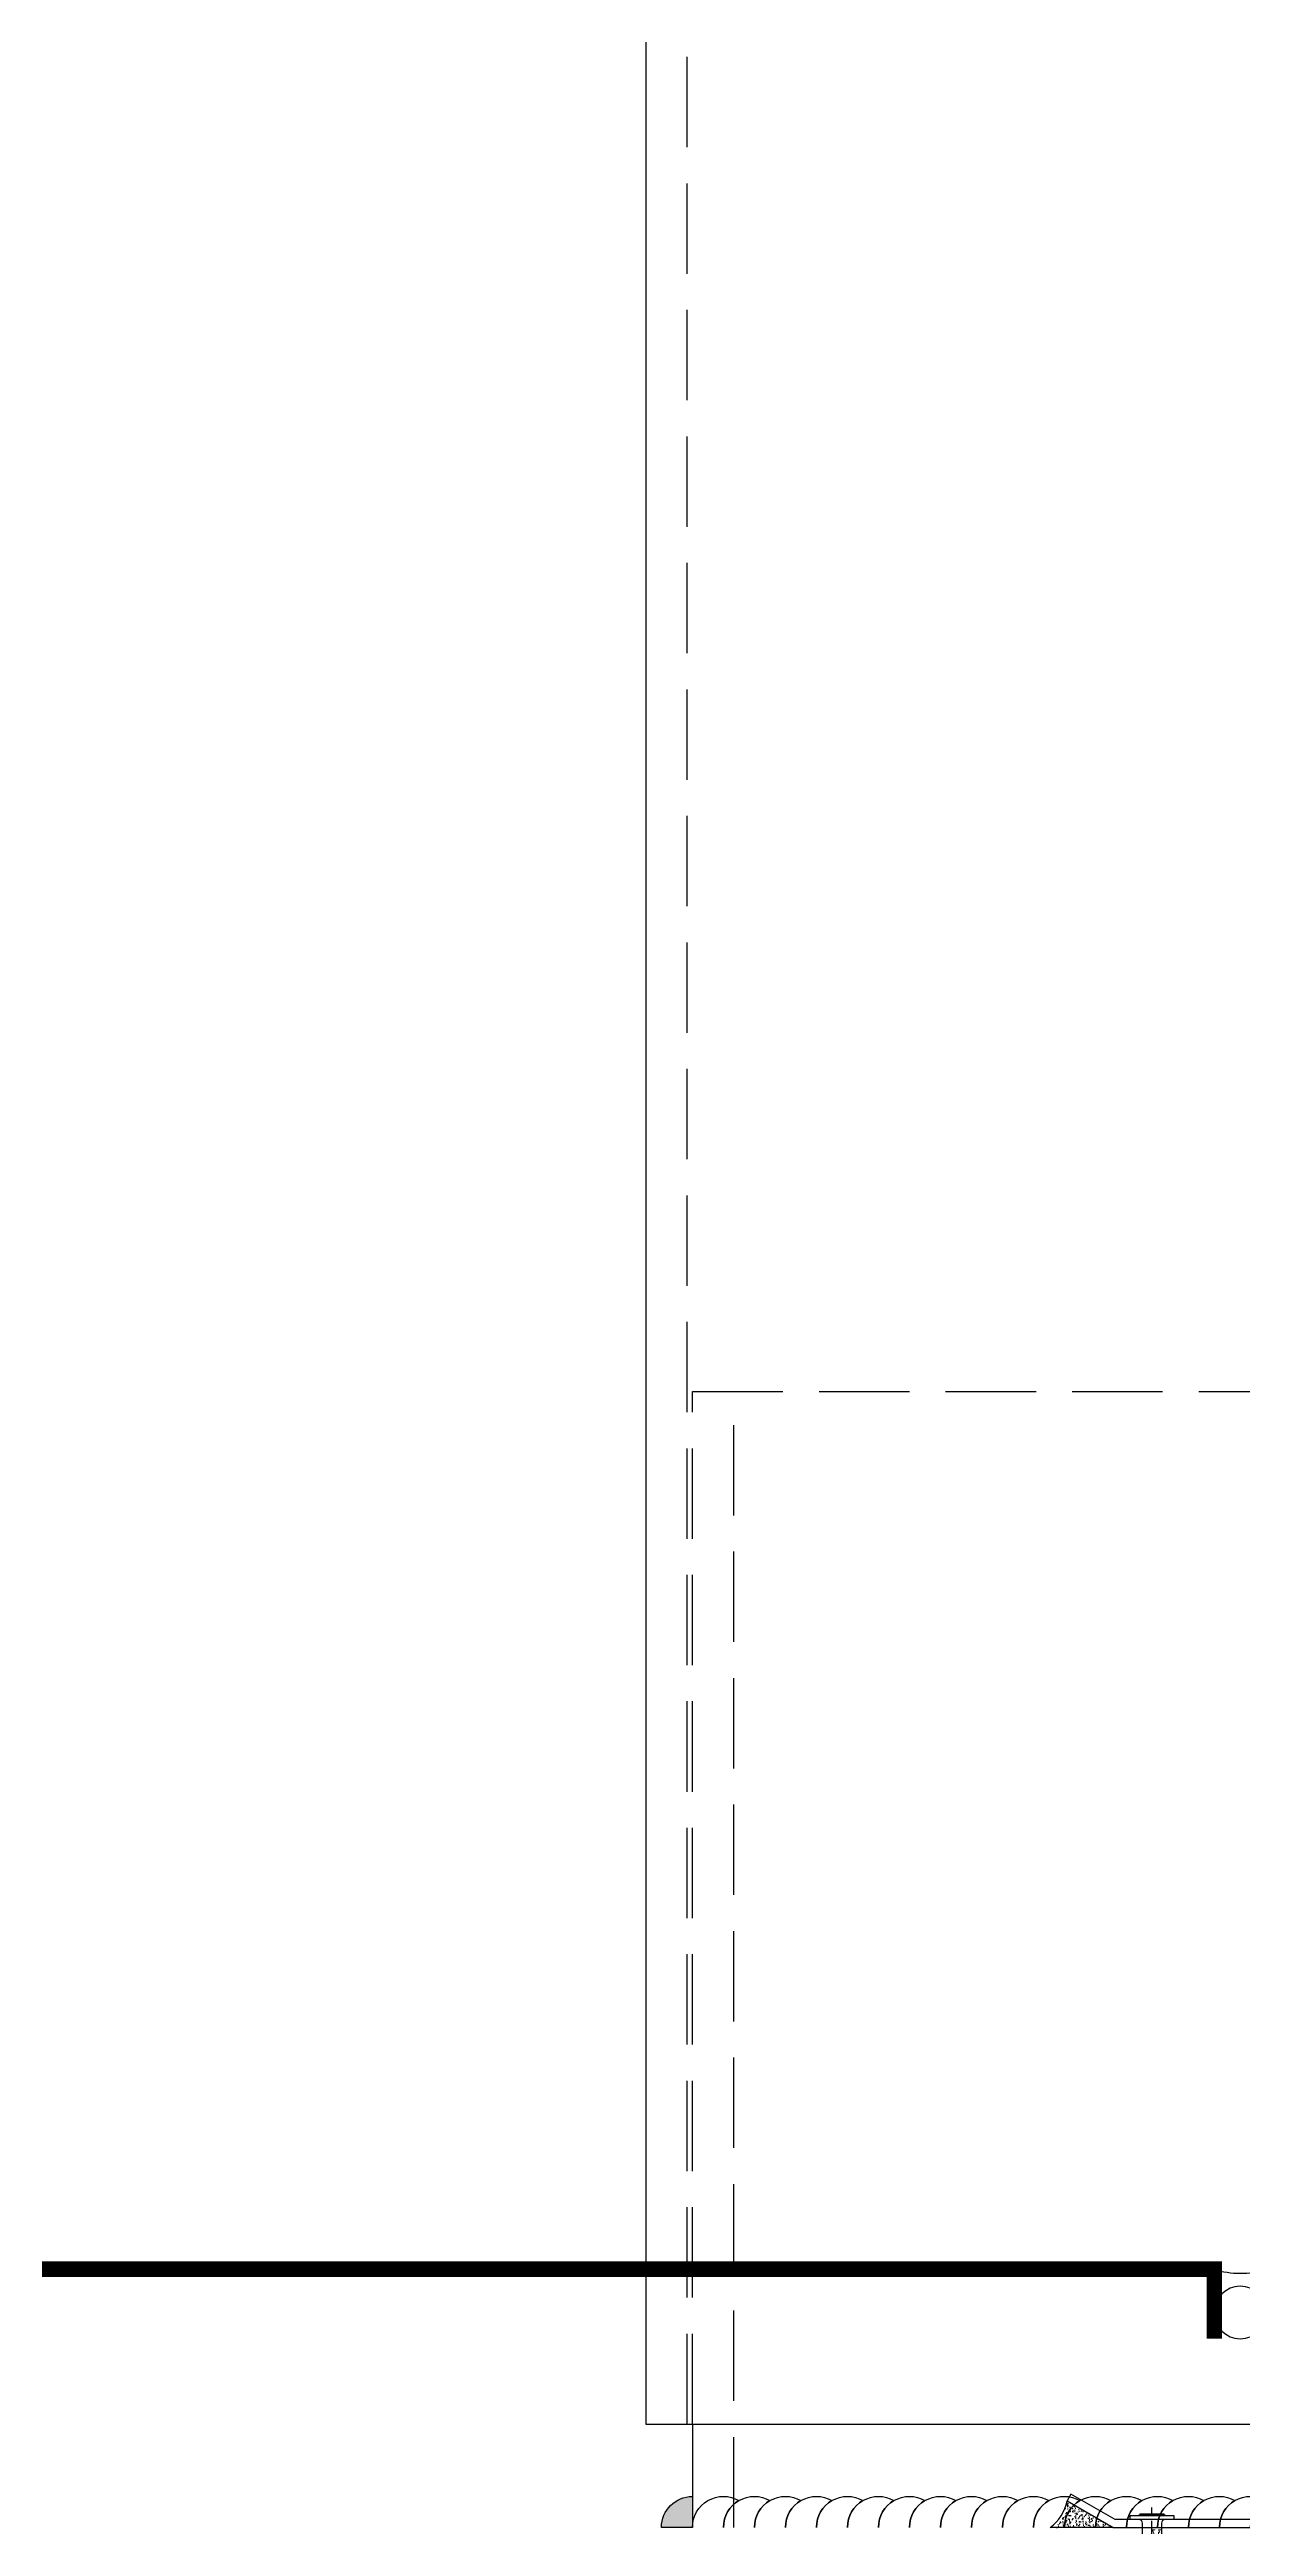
# Model space of a CAD drawing. Extents: x 220580 to 2027826, y -309201 to 71987.
# Drawn here: x 307484.5 to 307715.3, y -165329.2 to -164849.4 of the extents above; entities that cross this region are included whole.
import ezdxf
from ezdxf.enums import TextEntityAlignment as Align

# ---------------------------------------------------------------- set-up
doc = ezdxf.new("R2010")
doc.units = 0
for name, pattern in [('DASH', [0.35, 0.25, -0.1]), ('ZN-CENTER', [2, 1.25, -0.25, 0.25, -0.25]), ('ZN-DASH', [0.35, 0.25, -0.1]), ('ZN-DOT', [0.25, 0, -0.25])]:
    doc.linetypes.add(name, pattern=pattern)
for name, color, linetype in [('!ZN1-填充-8', 8, 'Continuous'), ('!ZN3-玻璃幕墙-4', 4, 'Continuous'), ('!ZN4-辅助材料-1', 1, 'Continuous'), ('!ZN4-配件-11', 11, 'Continuous'), ('!ZN5-钢材投影-40', 40, 'Continuous'), ('!ZN6-层高线-8', 8, 'ZN-DOT'), ('!ZN6-虚线-8', 8, 'ZN-DASH'), ('焊缝', 8, 'Continuous')]:
    doc.layers.add(name, color=color, linetype=linetype)
doc.styles.add('DHTEXT-1', font='ROMANS.shx', dxfattribs={"width": 0.7, "bigfont": 'CHINESE.shx'})

# ---------------------------------------------------------------- blocks, each defined once
blk = doc.blocks.new('20180403.16475379')
at = {"layer": '!ZN1-填充-8', "ltscale": 2}
blk.add_hatch(color=8, dxfattribs=at).paths.add_polyline_path([(1.000034899334423e-08, -6), (1.000034899334423e-08, 0), (6.000000010000349, 0, -0.4142135623730951)])
blk.add_lwpolyline([(1.000034899334423e-08, 0), (1.000034899334423e-08, -6, 0.414213562373095), (6.000000010000349, 0)], format="xyb", dxfattribs=at)
blk = doc.blocks.new('20250825101552')
at = {"layer": '!ZN5-钢材投影-40', "ltscale": 1000}
for p, q in [((9, 0), (9, -20)), ((191.0017149738705, 0), (191.0017149738778, -20))]:
    blk.add_line(p, q, dxfattribs=at)
at = {"layer": '!ZN6-虚线-8', "color": 8, "linetype": 'ZN-DASH', "ltscale": 70}
for p, q in [((9, 0), (8.999999999992724, 199.9999999999854)), ((9.000000000007276, 200), (191.0017149738633, 200)), ((17, -20), (16.99999999998545, 199.9999999999854)), ((183.0017149738633, 199.9999999999854), (183.0017149738633, -20)), ((191.0017149738633, 199.9999999999854), (191.0017149738705, 0))]:
    blk.add_line(p, q, dxfattribs=at)
at = {"layer": '焊缝', "ltscale": 1000, "elevation": -1.078624396247179e-10}
blk.add_lwpolyline([(9, -20, -0.5773502691896255), (18, -14.80384757729189, 0.2679491924311229), (15, -20, -0.5773502691896255), (24, -14.80384757729189, 0.2679491924311229), (21, -20, -0.5773502691896255), (30, -14.80384757729189, 0.2679491924311229), (27, -20, -0.5773502691896255), (36, -14.80384757729189, 0.2679491924311229), (33, -20, -0.5773502691896255), (42, -14.80384757729189, 0.2679491924311229), (39, -20, -0.5773502691896255), (48, -14.80384757729189, 0.2679491924311229), (45, -20, -0.5773502691896255), (54, -14.80384757729189, 0.2679491924311229), (51, -20, -0.5773502691896255), (60, -14.80384757729189, 0.2679491924311229), (57, -20, -0.5773502691896255), (66, -14.80384757729189, 0.2679491924311229), (63, -20, -0.5773502691896255), (72, -14.80384757729189, 0.2679491924311229), (69, -20, -0.5773502691896255), (78, -14.80384757729189, 0.2679491924311229), (75, -20, -0.5773502691896255), (84, -14.80384757729189, 0.2679491924311229), (81, -20, -0.5773502691896255), (90, -14.80384757729189, 0.2679491924311229), (87, -20, -0.5773502691896255), (96, -14.80384757729189, 0.2679491924311229), (93, -20, -0.5773502691896255), (102, -14.80384757729189, 0.2679491924311229), (99, -20, -0.5773502691896255), (108, -14.80384757729189, 0.2679491924311229), (105, -20, -0.5773502691896255), (114, -14.80384757729189, 0.2679491924311229), (111, -20, -0.5773502691896255), (120, -14.80384757729189, 0.2679491924311229), (117, -20, -0.5773502691896255), (126, -14.80384757729189, 0.2679491924311229), (123, -20, -0.5773502691896255), (132, -14.80384757729189, 0.2679491924311229), (129, -20, -0.5773502691896255), (138, -14.80384757729189, 0.2679491924311229), (135, -20, -0.5773502691896255), (144, -14.80384757729189, 0.2679491924311229), (141, -20, -0.5773502691896255), (150, -14.80384757729189, 0.2679491924311229), (147, -20, -0.5773502691896255), (156, -14.80384757729189, 0.2679491924311229), (153, -20, -0.5773502691896255), (162, -14.80384757729189, 0.2679491924311229), (159, -20, -0.5773502691896255), (168, -14.80384757729189, 0.2679491924311229), (165, -20, -0.5773502691896255), (174, -14.80384757729189, 0.2679491924311229), (171, -20, -0.5773502691896255), (180, -14.80384757729189, 0.2679491924311229), (177, -20, -0.9999999999999999), (189, -20, -0.9999999999999999)], format="xyb", dxfattribs=at)
at = {"layer": '!ZN3-玻璃幕墙-4', "xscale": -1, "rotation": 270}
blk.add_blockref('20180403.16475379', (8.999999989995558, -20.00000000999717), dxfattribs=at)
at = {"layer": '!ZN3-玻璃幕墙-4', "rotation": 90}
blk.add_blockref('20180403.16475379', (191.001714983875, -20.00000000999717), dxfattribs=at)
blk = doc.blocks.new('*U1916')
at = {"color": 0, "linetype": 'ZN-CENTER', "ltscale": 6}
blk.add_line((43.75691669705304, 4.925789506012574e-14), (-2.334210881697629, 5.329070518200751e-14), dxfattribs=at)
at = {"linetype": 'ByBlock', "ltscale": 10}
for p, q in [((-1.099999999999767, 2.281819537641123), (-1.099999999999767, -2.281819537642608)), ((-0.9499999999997897, 2.326965969312877), (-0.9499999999997897, -2.326965969314362)), ((-0.7999999999997556, 4.200000000000042), (-0.7999999999997556, -4.20000000000147)), ((-1.335820343228988e-12, 4.200000000000042), (-0.7999999999997556, 4.200000000000042)), ((1.335820343228988e-12, -4.199999999999935), (-1.335820343228988e-12, 4.200000000000042)), ((-0.7999999999997556, -4.20000000000147), (1.335820343228988e-12, -4.199999999999935))]:
    blk.add_line(p, q, dxfattribs=at)
blk.add_lwpolyline([(0, -2.522000000000165, -0.414213562373095), (0.6719999999999402, -1.849999999999969), (35.87027027027045, -1.849999999999973), (42, 4.925789506012574e-14), (35.87027027027045, 1.850000000000072), (0.6719999999999402, 1.850000000000076, -0.414213562373095), (0, 2.521999999999476)], format="xyb", dxfattribs=at)
for centre, start, end in [((-1.117211323007012, 2.610766877386478), 272.9951230191359, 344.3665125859252), ((-1.117211323007012, -2.610766877387963), 15.63348741407401, 87.00487698086415)]:
    blk.add_arc(centre, 0.329397301089755, start, end, dxfattribs=at)
at = {"layer": 'Defpoints', "color": 0, "ltscale": 10, "style": 'DHTEXT-1', "width": 0.7}
blk.add_text('3.7', height=1.125, rotation=90, dxfattribs=at).set_placement((3.092591720855712, -0.9336714974895588), align=Align.CENTER)
blk = doc.blocks.new('*U1765')
at = {"layer": '!ZN1-填充-8'}
h = blk.add_hatch(dxfattribs=at)
h.set_pattern_fill('AR-SAND', color=256, scale=0.5, angle=180, style=0)
h.set_pattern_definition([(217.5, (-3496.63743785773, 21478.81138280567), (0.03149667905480396, -0.9634118845065793), [0, -0.76, 0, -0.85, 0, -0.8125]), (187.5, (-3496.63743785773, 21478.81138280567), (-0.8848883526338638, -1.41107303261487), [0, -0.4099999999999999, 0, -0.6849999999999999, 0, -0.2625]), (147.4999999999999, (-3496.022437857725, 21478.81138280567), (-1.557070930875748, -0.002829526768482058), [0, -0.2499999999999997, 0, -0.8999999999999989, 0, -1.174999999999998]), (137.5, (-3496.022437857725, 21478.81138280567), (-1.503063302286147, -0.4388377824671244), [0, -0.125, 0, -0.59, 0, -0.675])])
edge = h.paths.add_edge_path()
edge.add_line((8.185452315956354e-12, 42.30838718621089), (2.273736754432321e-11, 31.06128499305487))
edge.add_line((2.273736754432321e-11, 31.06128499305487), (5.160769515497122, 39.99999999999272))
edge.add_ellipse((6.64013668665666, 50.23041967866448), major_axis=(-7.309241206491248, 7.309241206491246), ratio=0.9999999999978988, start_angle=95.03073259713369, end_angle=126.77179443822749, ccw=False)
at = {"layer": '!ZN1-填充-8', "ltscale": 0.1}
h = blk.add_hatch(dxfattribs=at)
h.set_pattern_fill('ANSI36', color=256, style=0)
h.set_pattern_definition([(45, (-3543.069367150369, 21478.81138280567), (0.8418990113502336, 3.086963041617522), [3.96875, -0.79375, 0, -0.79375])])
edge = h.paths.add_edge_path()
edge.add_line((24.99999999999846, 1.500000000017661), (24.99999999999937, -2.598842320753267))
edge.add_line((24.99999999999937, -2.598842320753267), (29.99999999999937, -2.598842320753267))
edge.add_line((29.99999999999937, -2.598842320753267), (29.99999999999937, 1.500000000021299))
edge.add_arc((27.49999999999618, 6.267781087633391), 5.383468816610241, 242.3295984684391, 297.670401531626, ccw=False)
at = {"layer": '!ZN4-辅助材料-1', "ltscale": 4}
blk.add_lwpolyline([(5.160769515494394, 39.99999999999272), (3.456079866737127e-11, 31.06128499305487), (3.456079866737127e-11, 31.06128499305487), (1.2732925824821e-11, 43.26778185682633, 0.1983726770642686), (5.16076951550167, 39.99999999999272)], format="xyb", dxfattribs=at)
at = {"layer": '!ZN4-辅助材料-1'}
blk.add_lwpolyline([(24.99999999999937, -2.598842320753267), (24.99999999999937, -8.49999999998234), (29.99999999999937, -8.49999999998234), (29.99999999999937, -2.598842320753267)], close=True, dxfattribs=at)
at = {"layer": '!ZN4-辅助材料-1', "color": 8}
for points in [[(24.99999999999937, -2.598842320753267), (29.99999999999937, -8.49999999998234)], [(29.99999999999937, -2.598842320753267), (24.99999999999937, -8.49999999998234)]]:
    blk.add_lwpolyline(points, dxfattribs=at)
at = {"layer": '!ZN4-辅助材料-1', "color": 1, "ltscale": 0.1}
blk.add_arc((27.49999999999618, 6.267781087633391), 5.383468816610241, 242.3295984684387, 297.6704015316304, dxfattribs=at)
at = {"ltscale": 20}
blk.add_lwpolyline([(24.99999999999846, -8.49999999998234), (24.99999999999846, 1.500000000017661), (1.5, 1.500000000029104), (1.500000000034561, 30.65936120440892), (6.459807621177333, 39.25), (5.160769515494394, 39.99999999999272), (3.456079866737127e-11, 31.06128499305487), (0, 0), (23.49999999999846, 1.40227829348305e-11), (23.49999999999846, -8.49999999998234)], close=True, dxfattribs=at)
at = {"layer": '!ZN4-配件-11', "color": 1, "extrusion": (0, 0, -1), "zscale": -1}
blk.add_blockref('*U1916', (-1.500000000033197, 23.56136798580701), dxfattribs=at)
blk = doc.blocks.new('室内胶缝示意')
at = {"ltscale": 0.1}
blk.add_arc((-4.999999999869033, 15.57612454575161), 16.35896255462005, 252.2031562995401, 287.7968437004599, dxfattribs=at)
at = {"ltscale": 0.1, "extrusion": (0, 0, -1)}
blk.add_ellipse((-4.990384680597344, -8.375798344054544), major_axis=(-3.911665190393874e-10, 5.092968818538793), ratio=0.981745653301395, dxfattribs=at)
blk = doc.blocks.new('20250828132035')
at = {"layer": '!ZN5-钢材投影-40', "ltscale": 0.3}
for p, q in [((345.5350195157225, 581.9147827266715), (345.5350195157225, 19.99999977438711)), ((345.5350195157225, 19.99999977438711), (545.5367344896076, 19.99999977438711))]:
    blk.add_line(p, q, dxfattribs=at)
at = {"layer": '!ZN6-虚线-8', "color": 8, "linetype": 'ZN-DASH', "ltscale": 70}
blk.add_line((353.5350195157225, 19.99999977438711), (353.5350195157225, 581.9147827266715), dxfattribs=at)
at = {"color": 4, "linetype": 'ZN-DASH', "ltscale": 30, "const_width": 3, "elevation": 1.055080969326271e-10}
blk.add_lwpolyline([(455.5367344898405, 36.53123277478153), (455.5367344898405, 49.99999993736856), (-1126.377329078095, 49.99999993736856)], dxfattribs=at)
at = {"layer": '!ZN5-钢材投影-40', "ltscale": 1000}
blk.add_blockref('20250825101552', (345.5350195157225, 19.99999977438711), dxfattribs=at)
blk.add_blockref('室内胶缝示意', (465.5367344896076, 49.99999973119702))
at = {"rotation": 90}
blk.add_blockref('*U1765', (467.0367344896076, -2.256128937005997e-07), dxfattribs=at)

msp = doc.modelspace()

# ---------------------------------------------------------------- block references
at = {"ltscale": 30}
msp.add_blockref('20250828132035', (307254.3708561072, -165329.3509701265), dxfattribs=at)

# ---------------------------------------------------------------- next in the draw order: linework, layer by layer
at = {"layer": '!ZN6-层高线-8', "linetype": 'DASH', "ltscale": 400}
msp.add_line((314134.4437421602, -165279.3509701891), (304325.8361665334, -165279.3509701891), dxfattribs=at)

doc.saveas('drawing.dxf')
